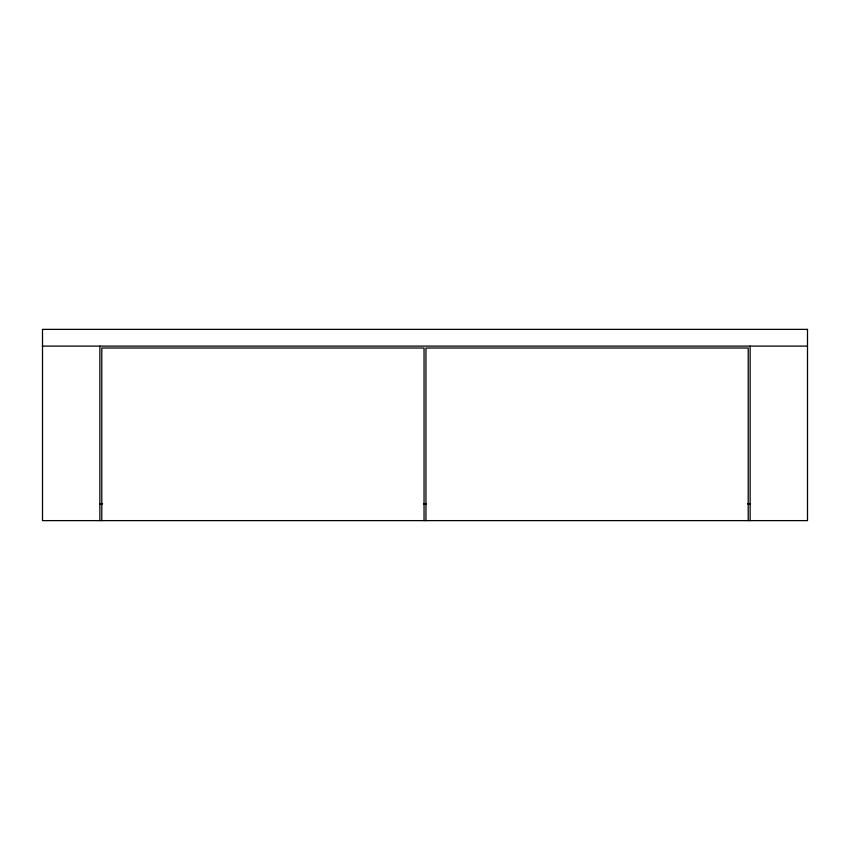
<?xml version="1.0" encoding="UTF-8"?>
<svg xmlns="http://www.w3.org/2000/svg" width="850" height="850" viewBox="0 0 850 850"><rect width="100%" height="100%" fill="white"/><g stroke="black" fill="none" stroke-linecap="round" stroke-linejoin="round"><path stroke-width="1.27" d="M42.5 346.109L807.5 346.109M99.609 503.891L102.531 503.891M423.672 503.891L426.328 503.891M747.469 503.891L750.391 503.891M750.125 346.109L750.125 520.625M748.213 520.625L748.213 348.022L425.956 348.022L425.956 520.625M424.044 520.625L424.044 348.022L101.787 348.022L101.787 520.625M99.875 346.109L99.875 520.625M807.5 329.375L42.5 329.375L42.5 520.625L807.5 520.625L807.5 329.375"/></g></svg>
